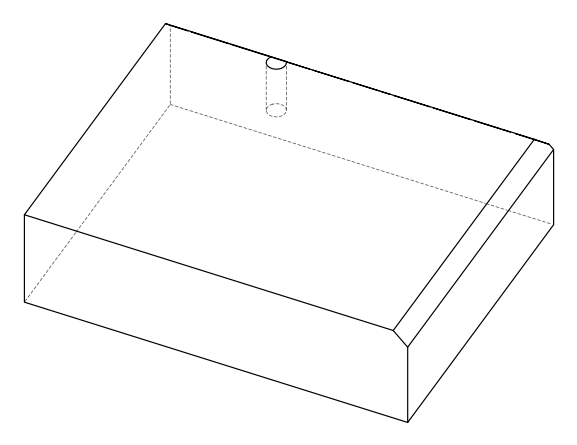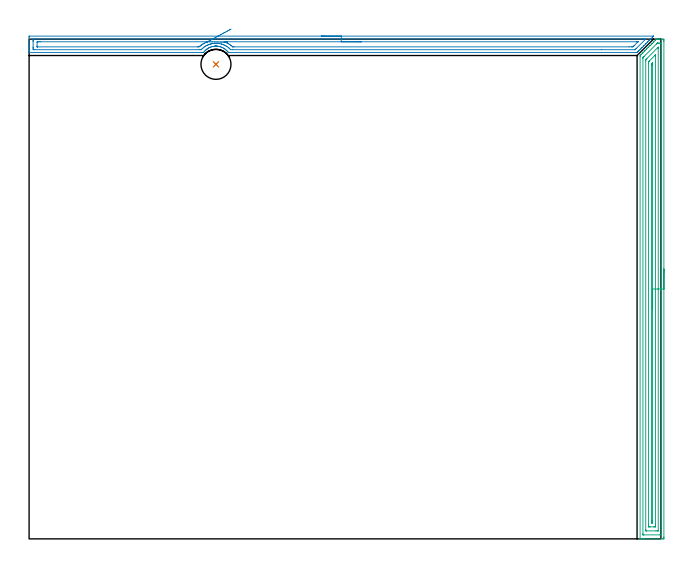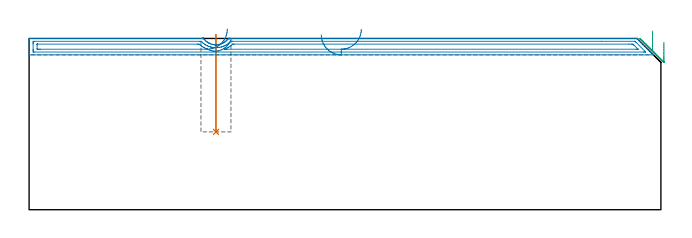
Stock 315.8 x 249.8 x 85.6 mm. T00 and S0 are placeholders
(PLAN: 3 operations, 1 tool changes, 18 min)
(1 INDEXABLE_INSERT_DRILL_BLIND_HOLE_FROM_SOLID | STEP1POCKET | UGT0302_001 | 0.2 min | 8242 mm3)
(2 AREA_MILL | FG_CHAMFER_SURFACE | UGT0205_001 | 7.74 min | 10574 mm3)
(3 AREA_MILL_1 | FG_CHAMFER_SURFACE_1 | UGT0205_001 | 10.07 min | 17408 mm3)
(TOOL UGT0302_001 | Indexable Insert Drill 15mm | D15 PA180 FL50 Z2)
(TOOL UGT0205_001 | Chamfer Mill 20 x 3 x 45 deg. | D20 FL50 Z2)
(OP 1 INDEXABLE_INSERT_DRILL_BLIND_HOLE_FROM_SOLID)
G17 G21 G94 G90
T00 M6
G54
G17 G0 G90 X93.4 Y237.2 S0 M3
G43 Z95.6 H0
G94 G81 G98 Z38.9 F250. R87.6
G80
M5
M2
(OP 2 AREA_MILL)
G17 G21 G94 G90
T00 M6
G54
G17 G0 G90 X146.05 Y251.3 S1061 M3
G43 Z95.6 H0
Z87.4
G94 G1 X146.088 Z86.528 F250.
X146.202 Z85.664
X146.391 Z84.812
X146.653 Z83.98
X146.987 Z83.174
X147.39 Z82.4
X147.858 Z81.664
X148.39 Z80.972
X148.979 Z80.329
X149.622 Z79.74
X150.314 Z79.208
X151.05 Z78.74
X151.824 Z78.337
X152.63 Z78.003
X153.462 Z77.741
X154.314 Z77.552
X155.178 Z77.438
X156.05 Z77.4
X311.849
X312.078 Y251.295 Z77.404
X312.082 Y251.293 Z77.405
X312.078 Y251.277 Z77.421
X312.023 Y251.222 Z77.476
X311.76 Y250.959 Z77.741
X311.555 Y250.753 Z77.943
X310.887 Y250.087 Z78.613
X310.667 Y249.865 Z78.831
X310.013 Y249.212 Z79.487
X309.778 Y248.977 Z79.72
X309.139 Y248.339 Z80.361
X309.101 Y248.3 Z80.399
X308.89 Y248.088 Z80.608
X308.266 Y247.466 Z81.234
X308.207 Y247.407 Z81.292
X308.002 Y247.2 Z81.496
X307.392 Y246.592 Z82.108
X307.314 Y246.514 Z82.185
X307.114 Y246.312 Z82.384
X306.519 Y245.719 Z82.981
X306.421 Y245.62 Z83.079
X306.225 Y245.423 Z83.273
X305.645 Y244.845 Z83.855
X305.528 Y244.727 Z83.972
X305.337 Y244.535 Z84.161
X304.772 Y243.971 Z84.728
X304.634 Y243.833 Z84.865
X304.449 Y243.647 Z85.049
X304.336 Y243.535 Z85.163
X304.085 Y243.284 Z85.415
X303.956 Y243.158 Z85.541
X303.901 Y243.107 Z85.592
X303.443 Y243.1 Z85.6
X99.773
X99.604 Y243.104 Z85.59
X99.412 Y243.339 Z85.361
X99.314 Y243.466 Z85.234
X99.162 Y243.647 Z85.052
X99.117 Y243.702 Z84.998
X98.91 Y243.934 Z84.765
X98.697 Y244.144 Z84.555
X98.476 Y244.346 Z84.354
X98.021 Y244.73 Z83.968
X97.905 Y244.816 Z83.882
X97.521 Y245.075 Z83.623
X97.128 Y245.316 Z83.382
X96.745 Y245.517 Z83.182
X96.356 Y245.699 Z82.999
X96.235 Y245.746 Z82.951
X95.791 Y245.903 Z82.793
X95.342 Y246.038 Z82.658
X95.306 Y246.046 Z82.649
X94.897 Y246.142 Z82.556
X94.574 Y246.198 Z82.501
X94.497 Y246.21 Z82.487
X94.45 Y246.217 Z82.478
X94.413 Y246.221 Z82.474
X94.257 Y246.237 Z82.456
X94.004 Y246.267 Z82.431
X93.847 Y246.274 Z82.421
X93.757 Y246.276 Z82.413
X93.657 Y246.282 Z82.409
X93.557 Y246.287 Z82.401
X93.502 Y246.285 Z82.399
X93.449 Y246.284
X93.404 Y246.285 Z82.404
X93.398 Y246.286
X93.373 Y246.285 Z82.403
X93.306 Y246.283 Z82.4
X93.207 Y246.282 Z82.401
X93.11 Y246.283 Z82.406
X93.091 Y246.281 Z82.408
X93.05 Y246.278 Z82.41
X92.989 Y246.276 Z82.416
X92.746 Y246.261 Z82.435
X92.664 Y246.255 Z82.44
X92.626 Y246.25 Z82.445
X92.217 Y246.199 Z82.499
X92.033 Y246.164 Z82.534
X91.771 Y246.114 Z82.584
X91.323 Y246. Z82.697
X90.879 Y245.861 Z82.838
X90.448 Y245.7 Z82.999
X90.393 Y245.674 Z83.025
X89.986 Y245.481 Z83.217
X89.882 Y245.423 Z83.275
X89.535 Y245.23 Z83.465
X89.093 Y244.957 Z83.742
X89.053 Y244.928 Z83.77
X88.897 Y244.817 Z83.882
X88.544 Y244.535 Z84.163
X88.339 Y244.358 Z84.342
X88.2 Y244.237 Z84.461
X87.897 Y243.934 Z84.764
X87.593 Y243.591 Z85.107
X87.326 Y243.262 Z85.438
X87.307 Y243.239 Z85.461
X87.208 Y243.106 Z85.592
X86.373 Y243.1 Z85.6
X0.17
X0.01 Y243.103 Z85.588
X0.007 Y243.138 Z85.554
X0. Y243.518 Z85.182
Y243.857 Z84.843
Y244.535 Z84.16
Y245.763 Z82.934
Y246.312 Z82.383
Y246.925 Z81.77
Y250.753 Z77.944
X0.002 Y251.03 Z77.667
X0.01 Y251.292 Z77.406
X0.273 Y251.299 Z77.399
X156.05 Y251.3 Z77.4
Y249.886 Z78.814
X306.995
X307.89 Y249.885 Z78.815
X307.91 Y249.884 Z78.816
X308.203 Y249.865 Z78.835
X308.06 Y249.715 Z78.985
X307.91 Y249.56 Z79.14
X303.443 Y245.093 Z83.607
X303.161 Y244.816 Z83.884
X302.873 Y244.535 Z84.165
X302.569 Y244.516 Z84.184
X302.55 Y244.515 Z84.185
X286.115 Y244.514 Z84.186
X101.559 Y244.515 Z84.185
X100.75 Y244.535 Z84.165
X100.666 Y244.617 Z84.083
X100.256 Y245.019 Z83.681
X99.807 Y245.423 Z83.277
X99.773 Y245.454 Z83.246
X99.571 Y245.624 Z83.076
X98.879 Y246.104 Z82.596
X98.543 Y246.312 Z82.388
X97.986 Y246.619 Z82.081
X97.392 Y246.902 Z81.798
X97.093 Y247.018 Z81.682
X96.579 Y247.2 Z81.5
X96.199 Y247.314 Z81.386
X96.04 Y247.359 Z81.341
X95.306 Y247.521 Z81.179
X94.916 Y247.588 Z81.112
X94.413 Y247.647 Z81.053
X93.926 Y247.684 Z81.016
X93.52 Y247.7 Z81.
X93.022 Y247.694 Z81.006
X92.626 Y247.669 Z81.031
X92.196 Y247.628 Z81.072
X91.733 Y247.565 Z81.135
X91.424 Y247.507 Z81.193
X91.158 Y247.454 Z81.246
X90.84 Y247.376 Z81.324
X90.7 Y247.339 Z81.361
X90.217 Y247.2 Z81.5
X90.012 Y247.135 Z81.565
X89.984 Y247.125 Z81.575
X89.946 Y247.111 Z81.589
X89.371 Y246.884 Z81.816
X89.053 Y246.734 Z81.966
X88.768 Y246.595 Z82.105
X88.247 Y246.312 Z82.388
X88.16 Y246.26 Z82.44
X87.652 Y245.928 Z82.772
X87.266 Y245.643 Z83.057
X87.144 Y245.546 Z83.154
X86.997 Y245.423 Z83.277
X86.665 Y245.133 Z83.567
X86.373 Y244.855 Z83.845
X86.213 Y244.694 Z84.006
X86.057 Y244.535 Z84.165
X85.5 Y244.515 Z84.185
X85.48
X2.424
X2.404 Y244.516 Z84.184
X2.01 Y244.535 Z84.165
X2.003 Y244.934 Z83.766
X2.001 Y245.423 Z83.277
X2. Y245.825 Z82.875
Y248.49 Z80.21
X2.001 Y248.977 Z79.723
X2.002 Y249.376 Z79.324
X2.01 Y249.865 Z78.835
X2.384 Y249.885 Z78.815
X2.404
X156.05 Y249.886 Z78.814
Y248.472 Z80.228
X303.443 Y248.471 Z80.229
X303.952 Y248.47 Z80.23
X304.105 Y248.469 Z80.231
X304.336 Y248.464 Z80.236
X304.347 Y248.455 Z80.245
X304.344 Y248.449 Z80.251
X304.336 Y248.437 Z80.263
X302.381 Y246.48 Z82.22
X302.211 Y246.312 Z82.388
X301.931 Y246.039 Z82.661
X301.837 Y245.948 Z82.752
X301.657 Y245.935 Z82.765
X301.146 Y245.931 Z82.769
X299.87 Y245.928 Z82.772
X102.452 Y245.929 Z82.771
X101.942 Y245.931 Z82.769
X101.849 Y245.934 Z82.766
X101.804 Y245.937 Z82.763
X101.717 Y246.009 Z82.691
X101.355 Y246.312 Z82.388
X100.975 Y246.622 Z82.078
X100.666 Y246.842 Z81.858
X100.146 Y247.2 Z81.5
X99.773 Y247.427 Z81.273
X99.248 Y247.722 Z80.978
X98.879 Y247.9 Z80.8
X98.478 Y248.088 Z80.612
X97.986 Y248.283 Z80.417
X97.671 Y248.401 Z80.299
X97.615 Y248.424 Z80.276
X97.533 Y248.456 Z80.244
X97.607 Y248.465 Z80.235
X97.659 Y248.468 Z80.232
X97.986 Y248.47 Z80.23
X98.494 Y248.471 Z80.229
X98.879 Y248.472 Z80.228
X156.05
X156.922 Z80.266
X157.786 Z80.38
X158.638 Z80.569
X159.47 Z80.832
X160.276 Z81.165
X161.05 Z81.568
X161.786 Z82.037
X162.478 Z82.568
X163.121 Z83.157
X163.71 Z83.801
X164.242 Z84.493
X164.71 Z85.228
X165.113 Z86.002
X165.447 Z86.808
X165.709 Z87.64
X165.898 Z88.492
X166.012 Z89.357
X166.05 Z90.228
G0 Z95.6
X100.934 Y254.83
Z84.951
G1 X100.574 Y254.634 Z84.181
X100.156 Y254.407 Z83.45
X99.684 Y254.151 Z82.762
X99.161 Y253.867 Z82.125
X98.591 Y253.557 Z81.541
X97.979 Y253.224 Z81.016
X97.328 Y252.871 Z80.554
X96.645 Y252.5 Z80.158
X95.935 Y252.114 Z79.832
X95.201 Y251.715 Z79.577
X94.452 Y251.308 Z79.396
X93.691 Y250.895 Z79.29
X92.925 Y250.478 Z79.26
X92.159 Y250.063 Z79.306
X91.4 Y249.65 Z79.427
X90.653 Y249.244 Z79.624
X89.924 Y248.848 Z79.894
X89.219 Y248.465 Z80.235
X89.111 Y248.407 Z80.293
X89.053 Y248.381 Z80.319
X88.843 Y248.297 Z80.403
X88.313 Y248.088 Z80.612
X88.207 Y248.041 Z80.659
X88.16 Y248.019 Z80.681
X87.609 Y247.747 Z80.953
X87.266 Y247.561 Z81.139
X87.035 Y247.43 Z81.27
X86.652 Y247.2 Z81.5
X86.482 Y247.092 Z81.608
X86.373 Y247.019 Z81.681
X85.961 Y246.721 Z81.979
X85.48 Y246.352 Z82.348
X85.457 Y246.334 Z82.366
X84.966 Y245.934 Z82.766
X84.587 Y245.932 Z82.768
X84.078 Y245.929 Z82.771
X4.19
X4.062 Y245.93 Z82.77
X4.017 Y245.933 Z82.767
X4.012 Y245.934 Z82.766
X4.007 Y245.951 Z82.749
X4.003 Y245.996 Z82.704
X4.001 Y246.122 Z82.578
X4. Y246.312 Z82.388
X4.001 Y248.088 Z80.612
X4.003 Y248.275 Z80.425
X4.01 Y248.46 Z80.24
X4.19 Y248.465 Z80.235
X4.7 Y248.469 Z80.231
X5.084 Y248.471 Z80.229
X5.591 Y248.472 Z80.228
X88.668 Y248.471 Z80.229
X89.219 Y248.465 Z80.235
X90.089 Y248.451 Z80.287
X90.952 Y248.437 Z80.415
X91.801 Y248.423 Z80.617
X92.628 Y248.41 Z80.893
X93.429 Y248.397 Z81.24
X94.196 Y248.385 Z81.655
X94.924 Y248.373 Z82.136
X95.607 Y248.362 Z82.678
X96.241 Y248.352 Z83.278
X96.819 Y248.342 Z83.93
X97.339 Y248.334 Z84.631
X97.796 Y248.327 Z85.374
X98.186 Y248.32 Z86.154
X98.507 Y248.315 Z86.965
X98.756 Y248.311 Z87.802
X98.931 Y248.308 Z88.656
X99.031 Y248.307 Z89.523
X99.055 Y248.306 Z90.395
G0 Z95.6
M5
M2
(OP 3 AREA_MILL_1)
G17 G21 G94 G90
T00 M6
G54
G17 G0 G90 X317.3 Y134.9 S1061 M3
G43 Z95.6 H0
Z83.7
G94 G1 Y134.862 Z82.828 F250.
Y134.748 Z81.964
Y134.559 Z81.112
Y134.297 Z80.28
Y133.963 Z79.474
Y133.56 Z78.7
Y133.091 Z77.964
Y132.56 Z77.272
Y131.971 Z76.629
Y131.328 Z76.04
Y130.636 Z75.509
Y129.9 Z75.04
Y129.126 Z74.637
Y128.32 Z74.303
Y127.488 Z74.041
Y126.636 Z73.852
Y125.771 Z73.738
Y124.9 Z73.7
Y0.922
X317.299 Y0.628 Z73.701
X317.293 Y0.035 Z73.704
X317.292 Y0.007 Z73.706
X316.702 Y0. Z74.296
X308.674 Z82.321
X307.251 Z83.746
X306.89 Z84.105
X305.884 Z85.116
X305.461 Z85.53
X305.411 Z85.58
X305.403 Y0.007 Z85.588
X305.4 Y0.18 Z85.6
Y241.126
X305.407 Y241.6 Z85.593
X305.439 Y241.639 Z85.561
X305.82 Y242.02 Z85.18
X305.998 Y242.2 Z84.999
X306.714 Y242.914 Z84.286
X306.89 Y243.092 Z84.107
X307.608 Y243.808 Z83.392
X307.782 Y243.984 Z83.215
X308.502 Y244.702 Z82.498
X308.674 Y244.876 Z82.323
X309.396 Y245.596 Z81.604
X309.566 Y245.767 Z81.431
X310.29 Y246.49 Z80.71
X310.458 Y246.659 Z80.539
X311.184 Y247.384 Z79.816
X311.35 Y247.551 Z79.647
X312.078 Y248.278 Z78.921
X312.242 Y248.443 Z78.755
X312.972 Y249.172 Z78.027
X313.134 Y249.335 Z77.863
X313.58 Y249.779 Z77.42
X313.594 Y249.792 Z77.404
X313.627 Y249.8 Z77.371
X314.026 Z76.972
X314.121 Z76.878
X314.918 Z76.077
X316.17 Z74.827
X316.702 Y249.797 Z74.293
X317.291 Y249.792 Z73.705
X317.292 Y249.764 Z73.703
X317.298 Y249.172 Z73.702
X317.3 Y248.572 Z73.7
Y124.9
X315.886 Z75.114
Y2.34
X315.879 Y2.017 Z75.121
X315.86 Y2.01 Z75.14
X315.81 Y2.007 Z75.19
X315.332 Y2.001 Z75.668
X307.304 Z83.696
X306.89 Y2.006 Z84.11
X306.832 Y2.01 Z84.168
X306.821 Y2.012 Z84.179
X306.818 Y2.086 Z84.182
X306.816 Y2.187 Z84.184
X306.814 Y2.492 Z84.186
X306.815 Y240.307 Z84.185
X306.817 Y240.384 Z84.183
X306.821 Y240.534 Z84.179
X306.832 Y240.57 Z84.168
X306.848 Y240.591 Z84.152
X306.89 Y240.638 Z84.11
X307.133 Y240.883 Z83.867
X307.375 Y241.126 Z83.625
X313.634 Y247.384 Z77.366
X313.832 Y247.579 Z77.168
X314.026 Y247.765 Z76.974
X314.058 Y247.79 Z76.942
X314.086 Y247.794 Z76.914
X314.145 Y247.797 Z76.855
X314.264 Y247.799 Z76.736
X314.503 Y247.8 Z76.497
X314.918 Z76.082
X315.396 Y247.799 Z75.604
X315.81 Y247.794 Z75.19
X315.868 Y247.79 Z75.132
X315.879 Y247.787 Z75.121
X315.882 Y247.714 Z75.118
X315.884 Y247.613 Z75.116
X315.886 Y247.46 Z75.114
Y247.384
Y124.9
X314.472 Z76.528
X314.471 Y4.204 Z76.529
X314.47 Y4.092 Z76.53
X314.467 Y4.037 Z76.533
X314.465 Y4.017 Z76.535
X314.432 Y4.01 Z76.568
X314.227 Y4.002 Z76.773
X314.026 Y4.001 Z76.974
X313.337 Y4. Z77.663
X308.674 Y4.001 Z82.326
X308.471 Y4.003 Z82.529
X308.335 Y4.006 Z82.665
X308.235 Y4.011 Z82.765
X308.233 Y4.056 Z82.767
X308.231 Y4.204 Z82.769
X308.229 Y4.65 Z82.771
Y238.89
Y239.338
X308.231 Y239.449 Z82.769
X308.235 Y239.504 Z82.765
X308.238 Y239.526 Z82.762
X308.253 Y239.545 Z82.747
X308.358 Y239.655 Z82.642
X308.674 Y239.975 Z82.326
X308.802 Y240.103 Z82.198
X314.358 Y245.659 Z76.642
X314.406 Y245.704 Z76.594
X314.437 Y245.731 Z76.563
X314.46 Y245.75 Z76.54
X314.465 Y245.74 Z76.535
X314.469 Y245.659 Z76.531
X314.47 Y245.596 Z76.53
X314.471 Y245.38 Z76.529
X314.472 Y245.149 Z76.528
Y124.9
X313.057 Z77.943
Y6.886
X313.052 Y6.074 Z77.948
X313.051 Y6.022 Z77.949
X313.014 Y6.01 Z77.986
X312.905 Y6.006 Z78.095
X312.684 Y6.003 Z78.316
X312.242 Y6. Z78.758
X310.458 Z80.542
X310.013 Y6.002 Z80.987
X309.794 Y6.006 Z81.206
X309.686 Y6.01 Z81.314
X309.649 Y6.02 Z81.351
X309.643 Y6.886 Z81.357
Y237.55
X309.645 Y238.365 Z81.355
X309.647 Y238.444 Z81.353
X309.65 Y238.489 Z81.35
X309.691 Y238.535 Z81.309
X309.767 Y238.615 Z81.233
X309.882 Y238.732 Z81.118
X310.026 Y238.877 Z80.974
X312.899 Y241.749 Z78.101
X312.982 Y241.83 Z78.018
X313.04 Y241.882 Z77.96
X313.049 Y241.889 Z77.951
X313.051 Y241.879 Z77.949
X313.054 Y241.826 Z77.946
X313.057 Y241.203 Z77.943
Y241.126
Y124.9
X311.643 Z79.357
Y8.674
X311.642 Y8.382 Z79.358
X311.638 Y8.087 Z79.362
X311.636 Y8.012 Z79.364
X311.602 Y8.008 Z79.398
X311.518 Y8.004 Z79.482
X311.35 Y8.002 Z79.65
X311.127 Y8.004 Z79.873
X311.071 Y8.01 Z79.929
X311.064 Y8.026 Z79.936
X311.061 Y8.07 Z79.939
X311.058 Y8.674 Z79.942
X311.057 Y8.968 Z79.943
Y236.656
X311.058 Y236.948 Z79.942
X311.061 Y237.249 Z79.939
X311.064 Y237.398 Z79.936
X311.077 Y237.467 Z79.923
X311.151 Y237.55 Z79.849
X311.25 Y237.65 Z79.75
X311.35 Y237.75 Z79.65
X311.453 Y237.848 Z79.547
X311.636 Y238.02 Z79.364
X311.639 Y237.843 Z79.361
X311.642 Y237.55 Z79.358
X311.643 Y237.256 Z79.357
Y236.656
Y124.9
Y124.028 Z79.395
Y123.163 Z79.509
Y122.312 Z79.698
Y121.48 Z79.96
Y120.674 Z80.294
Y119.9 Z80.697
Y119.164 Z81.165
Y118.472 Z81.696
Y117.829 Z82.286
Y117.239 Z82.929
Y116.708 Z83.621
Y116.24 Z84.357
Y115.837 Z85.131
Y115.503 Z85.937
Y115.241 Z86.769
Y115.052 Z87.62
Y114.938 Z88.485
Y114.9 Z89.357
G0 Z95.6
M5
M2
